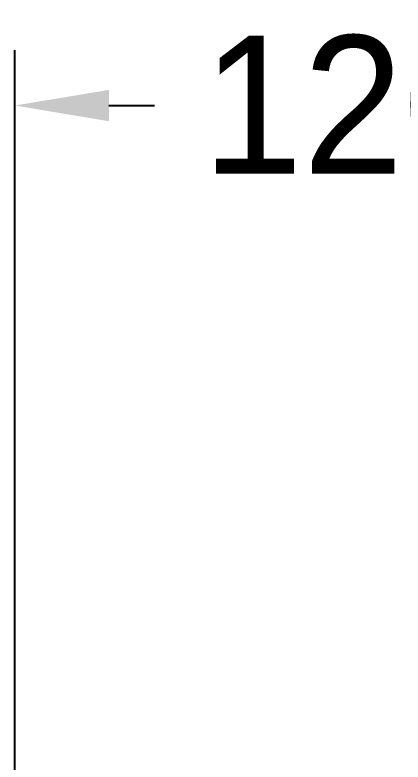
# Model space of a CAD drawing. Header units: millimetres. Extents: x 0 to 3800, y -67 to 2530.
# Drawn here: x 3288.1 to 3358.3, y 1026.1 to 1161.3 of the extents above; entities that cross this region are included whole.
import ezdxf

# ---------------------------------------------------------------- set-up
doc = ezdxf.new("R2010")
doc.units = ezdxf.units.MM
doc.layers.add('치수선', color=7, linetype='Continuous')
doc.styles.add('____', font='')
doc.styles.get('____').set_extended_font_data('굴림')
doc.dimstyles.new('MSADIM', dxfattribs={"dimtxt": 33, "dimasz": 17, "dimexe": 10, "dimexo": 7.5, "dimgap": 10, "dimtad": 0, "dimtih": 1, "dimtoh": 1, "dimdec": 0, "dimzin": 1, "dimdsep": 46, "dimtxsty": '____', "dimcen": 11.25, "dimadec": 0, "dimazin": 0, "dimtfac": 1, "dimtdec": 0, "dimtix": 1, "dimtmove": 0, "dimatfit": 3, "dimfxl": 1, "dimtolj": 1, "dimtzin": 1, "dimarcsym": 0})

# ---------------------------------------------------------------- blocks, each defined once
blk = doc.blocks.new('*D27')
at = {"layer": '치수선', "color": 0, "linetype": 'Continuous', "lineweight": -2, "transparency": 16777216}
for p, q in [((3288.13, 1015), (3288.13, 1154.93)), ((3408.13, 1112.52), (3408.13, 1154.93)), ((3305.13, 1144.93), (3313.38, 1144.93)), ((3391.13, 1144.93), (3385.25, 1144.93))]:
    blk.add_line(p, q, dxfattribs=at)
at = {"layer": '치수선', "color": 0, "linetype": 'Continuous', "transparency": 16777216}
for points in [[(3305.13, 1147.76), (3305.13, 1142.09), (3288.13, 1144.93)], [(3391.13, 1147.76), (3391.13, 1142.09), (3408.13, 1144.93)]]:
    blk.add_solid(points, dxfattribs=at)
at = {"layer": '치수선', "color": 0, "linetype": 'Continuous', "transparency": 16777216, "insert": (3349.31, 1144.93), "char_height": 25, "attachment_point": 5, "style": '____'}
blk.add_mtext('\\A1;120', dxfattribs=at)

msp = doc.modelspace()

# ---------------------------------------------------------------- dimensions: what is measured, and where the dimension line sits
at = {"layer": '치수선', "linetype": 'Continuous'}
dim = msp.add_linear_dim(base=(3408.13, 1144.93), p1=(3288.13, 1007.5), p2=(3408.13, 1105.02), dimstyle='MSADIM', override={"dimtxt": 25}, dxfattribs=at)
dim.commit()
dim.dimension.update_dxf_attribs({"geometry": '*D27', "text_midpoint": (3349.31, 1144.93), "dimtype": 160})

doc.saveas('drawing.dxf')
